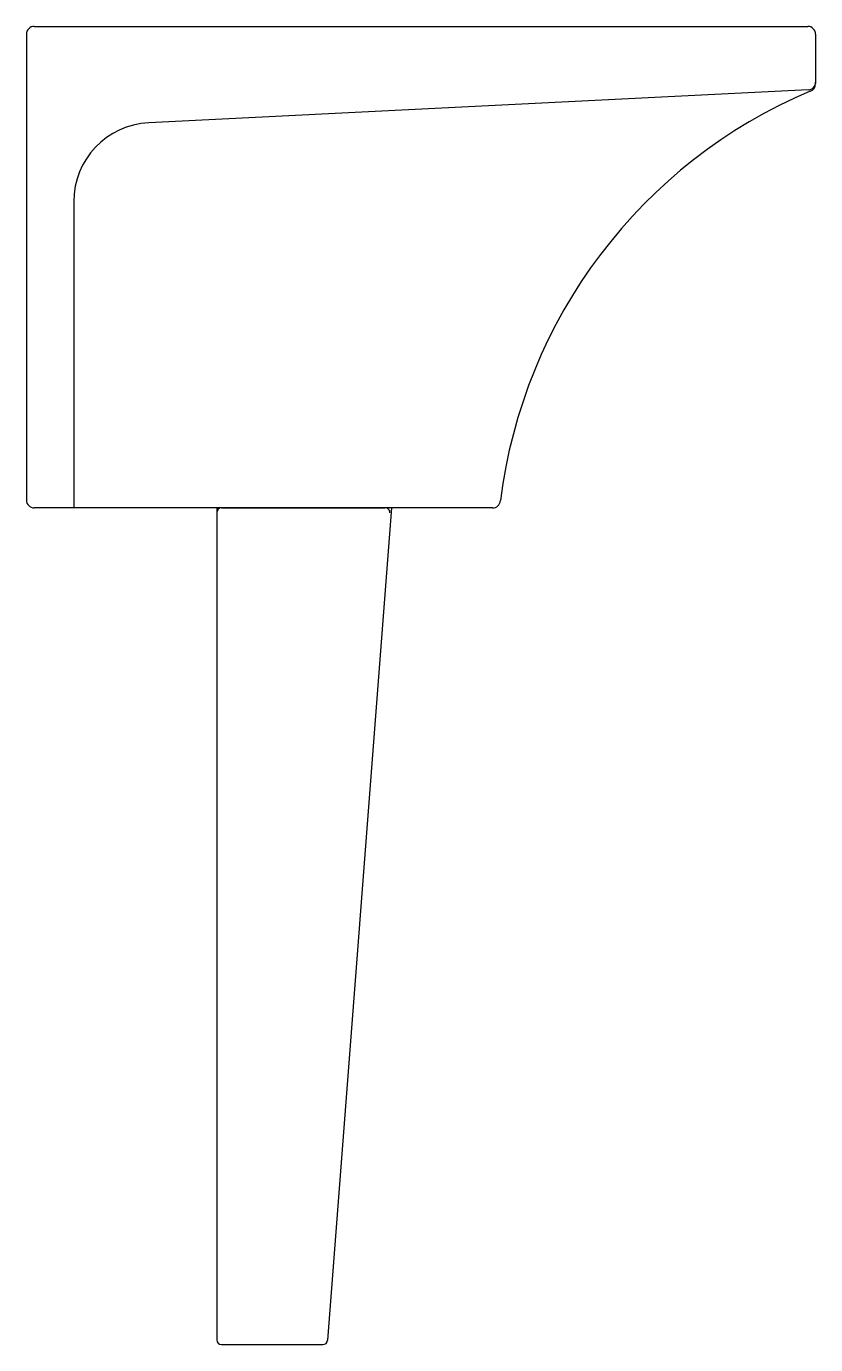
# Model space of a CAD drawing. Header units: millimetres. Extents: x -3042.272 to -3041.772, y 2895.889 to 2896.724.
import ezdxf

# ---------------------------------------------------------------- set-up
doc = ezdxf.new("R2010")
doc.units = ezdxf.units.MM
doc.header["$LTSCALE"] = 10
doc.layers.add('Serviço_Tanques', color=2, linetype='Continuous')

msp = doc.modelspace()

# ---------------------------------------------------------------- linework, layer by layer
at = {"layer": 'Serviço_Tanques'}
for p, q in [((-3042.2674, 2896.72387), (-3041.7774, 2896.72387)), ((-3042.2724, 2896.71887), (-3042.2724, 2896.42387)), ((-3041.7724, 2896.71887), (-3041.7724, 2896.68758)), ((-3041.77715, 2896.68363), (-3042.1949, 2896.66275)), ((-3042.2424, 2896.61281), (-3042.2424, 2896.41887)), ((-3041.97705, 2896.41887), (-3042.2674, 2896.41887)), ((-3042.15181, 2896.41887), (-3042.15181, 2895.89187)), ((-3042.14881, 2896.41887), (-3042.04506, 2896.41887)), ((-3042.04103, 2896.41887), (-3042.08159, 2895.89164)), ((-3042.14881, 2895.88887), (-3042.08458, 2895.88887))]:
    msp.add_line(p, q, dxfattribs=at)
for centre, radius, start, end in [((-3042.2674, 2896.71887), 0.005, 90, 180), ((-3041.7774, 2896.71887), 0.005, 0, 90), ((-3041.64912, 2896.38306), 0.32547, 112.93122, 172.86944), ((-3041.7774, 2896.68863), 0.005, 272.86241, 0), ((-3041.7774, 2896.68758), 0.005, 287.16883, 0), ((-3042.1924, 2896.61281), 0.05, 92.86241, 180), ((-3042.2674, 2896.42387), 0.005, 180, 270), ((-3041.97705, 2896.42387), 0.005, 270, 355.32228), ((-3042.14881, 2896.41587), 0.003, 90, 180), ((-3042.04506, 2896.41587), 0.003, 355.51539, 90), ((-3042.14881, 2895.89187), 0.003, 180, 270), ((-3042.08458, 2895.89187), 0.003, 270, 355.51539)]:
    msp.add_arc(centre, radius, start, end, dxfattribs=at)

doc.saveas('drawing.dxf')
